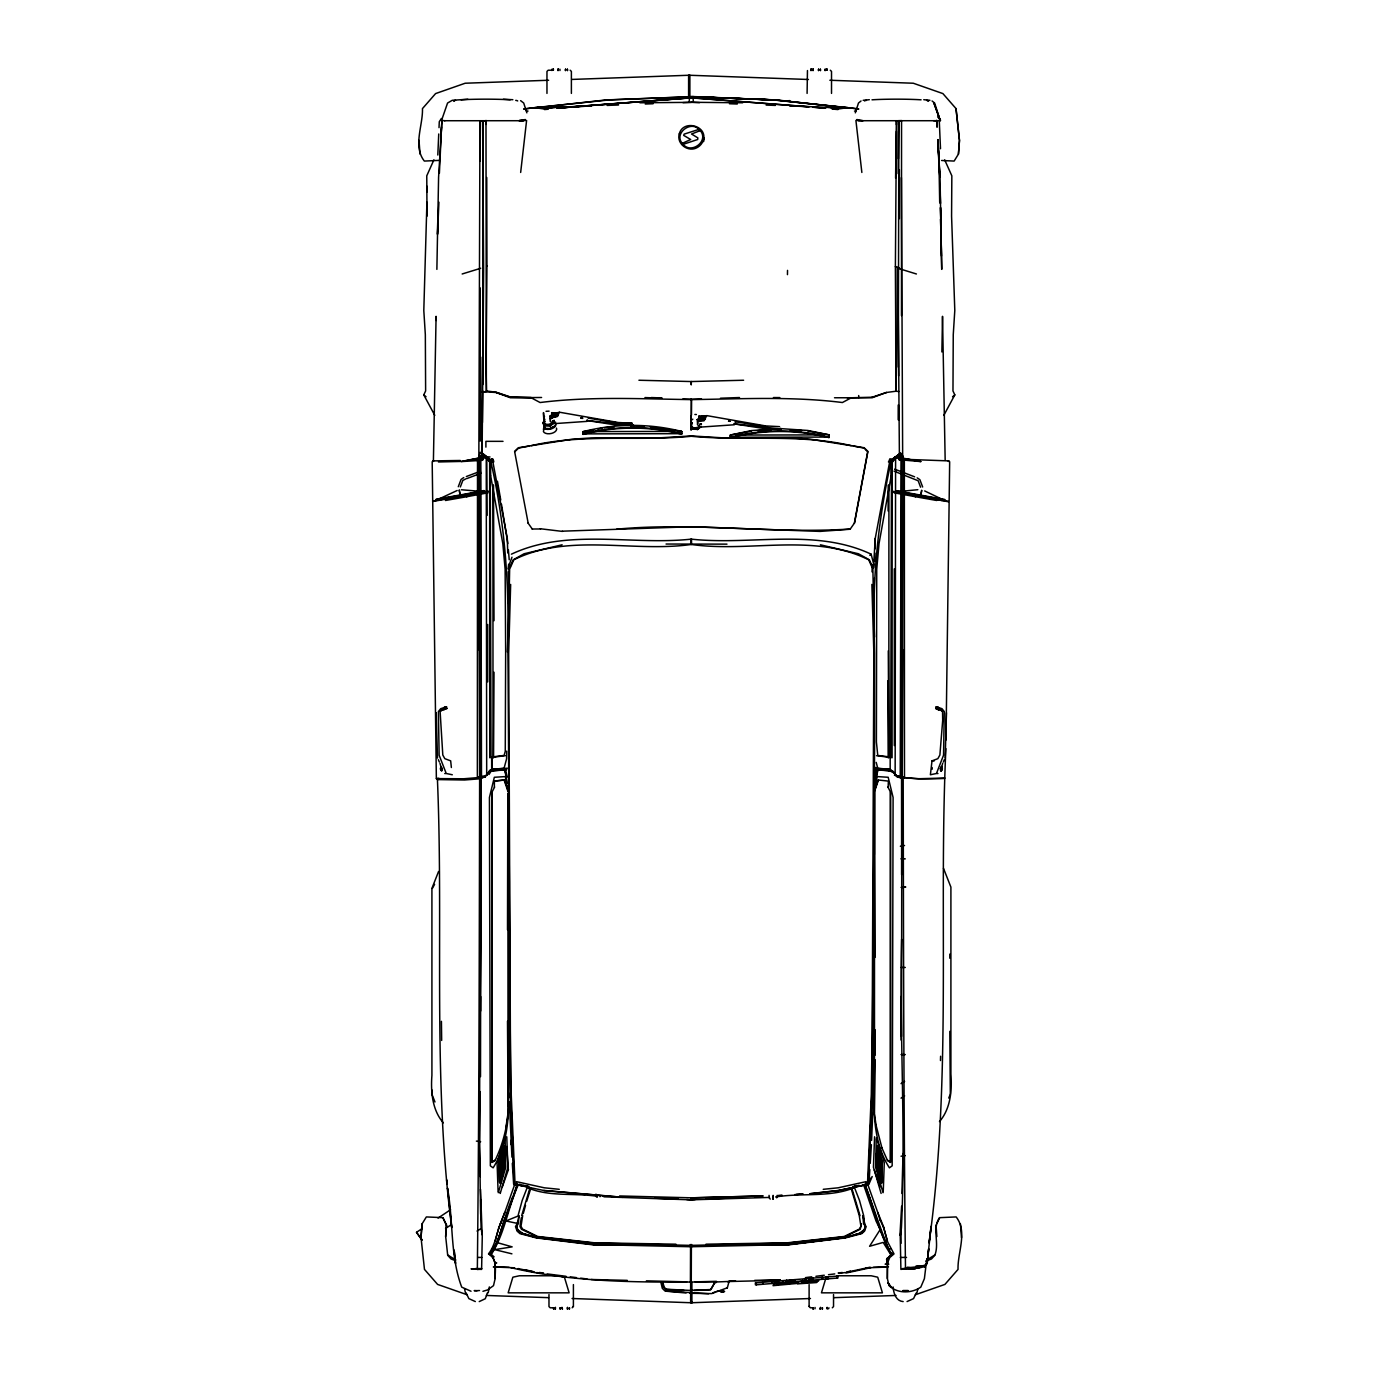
<?xml version="1.0" encoding="UTF-8"?>
<svg xmlns="http://www.w3.org/2000/svg" width="1378" height="1378" viewBox="0 0 1378 1378"><rect width="100%" height="100%" fill="white"/><g stroke="black" fill="none" stroke-linecap="round" stroke-linejoin="round"><path stroke-width="1.5" d="M487.261 775.159L477.356 777.554L477.511 459.27L478.683 458.908L480.233 452.242M480.974 777.881L480.509 1076.649M482.817 163.276L482.644 120.868L483.626 268.555L482.817 384.617M508.327 603.288L508.327 584.496M572.18 1307.791L573.403 1306.258M572.059 1298.507L691.894 1302.778L691.894 1301.831M813.054 1307.791L813.141 1309.1L813.054 1307.791L810.333 1307.791L809.11 1306.258M874.255 1059.785C874.927 1095.872 868.932 1135.885 889.396 1167.838L892.169 1165.84L893.099 797.431L888.173 777.278L877.2 776.589L876.287 780.861L874.668 790.421L874.341 854.567M894.15 773.54L890.171 769.458L890.188 757.022L877.769 755.42L876.408 742.036L876.735 569.2L879.026 543.673L891.204 475.72L891.29 460.476C878.458 518.507 872.016 577.571 874.548 637.015M899.955 457.858L899.955 453.414L893.943 458.133L896.286 458.082L900.816 453.414M900.816 454.895L900.816 457.858L895.407 458.082L892.6 461.785L892.462 459.529L889.947 458.753L888.948 461.027L892.6 461.785L888.414 461.888M901.384 177.607L902.659 456.118L901.16 457.651M480.354 457.927L478.855 456.411L479.957 120.868L485.814 121.023M495.15 1262.265L495.167 1278.491L493.513 1285.64L487.605 1289.911L482.937 1291.307M898.163 173.645L898.301 120.73M898.18 419.773L898.215 405.029M898.422 158.763L898.697 120.73L901.556 120.575L901.47 315.596M901.16 457.806L920.848 461.578L899.283 459.718L899.955 453.414L901.505 460.08L902.676 460.459L902.659 456.29L901.16 457.806L900.23 776.916L894.46 775.228M901.608 458.84L900.936 776.847C912.787 779.621 936.196 778.846 944.464 778.449M902.022 457.806L902.004 460.407L900.144 459.718M903.158 458.908L902.228 776.847L904.485 777.554L904.347 459.27L903.158 458.908L902.004 453.913M487.691 681.903L487.691 624.458M495.167 1278.491C495.098 1270.068 497.492 1258.837 488.518 1253.911C496.356 1243.834 496.407 1230.451 502.608 1219.599M874.083 787.992L873.135 1030.124L874.203 1032.329L868.381 1184.908L865.091 1185.459L866.125 1181.652L838.203 1187.802L823.234 1189.317M888.121 510.98L888.207 485.159M876.546 755.695L888.827 757.228L888.913 485.09M934.818 1254.979L926.653 1260.009L924.397 1278.663L920.797 1287.138C911.495 1293.563 897.405 1293.787 889.017 1285.64L887.363 1278.491L887.621 1257.683M891.497 460.252L890.705 757.28M901.625 939.262C899.386 1035.533 906.001 1131.769 901.401 1228.005L900.23 1235.928L900.902 1269.414L924.655 1265.383L927.256 1262.713L931.063 1226.386L929.065 1242.99C951.974 1079.319 938.47 913.252 945.876 748.633M901.539 1036.428L901.832 778.002L900.54 777.864M482.266 357.143L482.007 391.938L486.348 391.541L485.986 120.437L485.969 124.451M482.972 367.771L482.817 121.023M492.997 757.745L492.945 485.09M493.565 757.745L494.013 672.223M730.374 435.259L730.34 437.773C762.534 429.505 796.708 429.471 828.936 437.567L828.97 434.828L807.784 430.47L781.602 428.679M773.196 1197.844L773.11 1199.118L773.144 1195.363M828.988 435.035L828.936 437.567M894.322 568.925L894.322 745.55M480.233 287.95L480.233 441.098M479.492 460.459L479.527 456.29L480.75 456.342L480.681 460.08L478.631 460.459L482.903 459.718L482.214 453.414L488.243 458.133L485.9 458.082L481.353 453.414M482.128 456.221L482.076 460.424L482.8 367.65M482.438 422.529L482.748 390.939M486.089 368.787L486.951 265.971M898.869 120.575L898.318 367.151M941.002 768.786L941.656 766.547L942.363 768.941L941.019 771.112L940.33 768.7L941.656 766.547M941.674 768.872L941.019 771.112M887.363 1278.491L887.363 1258.39M506.691 751.096L506.587 758.847L504.09 768.201L491.67 769.458L491.653 757.022L504.09 755.42L505.261 751.337L505.657 651.277L505.123 569.2L502.832 543.673L490.637 475.72L490.551 460.476C505.175 523.382 509.774 587.648 507.38 652.07M895.597 178.107L896.372 120.73L896.389 124.726M896.389 131.306L895.39 266.557L899.369 267.832M945.997 740.055L949.666 461.768L948.253 461.251M507.793 794.107L507.81 810.023M941.88 351.941L942.518 316.32L945.17 460.338M433.415 460.338L436.085 316.32L436.137 320.523M437.825 217.931L437.498 234.329L438.91 202.187M787.458 274.635L787.527 270.381M773.092 1198.085L773.058 1199.118L772.989 1197.844M436.878 269.382L438.583 177.4L441.925 120.368M480.216 1091.634L479.217 1145.135L480.216 1176.605M543.897 1190.42L622.667 1197.31L544.603 1190.661L514.373 1184.27L510.532 1093.96L509.171 881.438M515.062 1184.512L511.221 1094.166L510.36 1031.312L508.671 653.224L510.652 584.427M895.838 391.249L895.562 266.264L896.01 391.266L898.938 391.49M681.679 431.435L681.645 434.173C649.417 426.078 615.225 426.095 583.049 434.38L583.083 431.641C615.277 423.373 649.451 423.339 681.679 431.435L650.416 426.904M600.016 1196.69L600.016 1195.88M730.34 437.773L730.374 435.035L751.441 430.591L777.571 428.679M777.933 429.092L777.898 430.918L780.913 431.176L780.964 428.816M436.24 712.719L437.498 758.072M874.203 592.85L874.341 578.209M874.72 561.466L874.909 553.095M874.996 548.909L875.237 538.436L889.843 460.82L900.85 453.207M553.439 413.366L552.027 413.968M551.441 416.397L556.695 416.018L557.539 412.935L553.25 412.952L556.161 413.09M701.902 416.19L699.318 417.362M699.921 421.461L698.973 416.07L704.83 416.328L704.985 418.326L703.142 419.997L697.285 419.722L697.905 423.322M876.236 1139.089L875.598 1167.304L883.04 1192.711M901.625 1206.181L899.955 1235.205M901.918 1193.503L903.038 1153.524M431.969 1089.964L431.865 1094.132L434.983 1101.969M872.98 1068.088L873.204 1059.751M872.033 571.87L872.171 567.615L868.691 559.778C813.864 532.563 749.632 552.802 690.998 544.431L690.998 539.108C750.545 545.636 815.156 527.808 871.137 554.18L873.773 564.446M875.943 1164.324L876.27 1154.144M888.173 787.183L888.362 781.102L878.148 779.982L874.272 791.454L875.047 957.417M877.131 1167.218L877.39 1145.376M877.286 1168.441L877.924 1147.306M877.545 1167.459L878.148 1148.029M877.993 1168.716L878.596 1149.528M879.836 1164.1L879.974 1160.173M880.938 1178.896L881.541 1159.294M876.184 1165.237L876.563 1153.059M877.045 1165.909L877.648 1146.41M878.079 1176.037L878.957 1150.699L878.234 1171.8L877.097 1171.317L877.545 1164.186M878.458 1163.084L878.716 1155.143M877.889 1174.245L879.216 1175.124L879.887 1153.817L878.527 1154.506M879.681 1177.105L880.387 1155.453L879.956 1175.985L879.681 1177.105L877.975 1176.192M880.904 1157.124L880.645 1180.24L879.147 1179.086M881.162 1181.652L881.868 1160.328L881.403 1180.791L879.732 1181.118M940.468 1060.526L940.606 1056.254M690.275 1244.472L690.964 1246.745M877.097 1171.317L877.373 1163.204M874.479 1113.045L874.513 791.592L878.389 780.086M883.246 1191.608L884.28 1162.722L876.391 1137.866M875.65 772.989L875.857 767.391M871.585 1140.433L873.583 1093.357M437.808 155.042L438.738 133.976M439.014 127.654L439.289 121.712L441.408 118.474M439.393 173.232L441.546 126.914M442.286 770.354L441.029 766.547L440.323 768.941L441.666 771.112L441.236 768.063M426.922 202.187L423.804 310.481L425.337 334.716L425.63 390.956L423.769 394.9L434.793 415.364M587.011 420.497L632.209 425.457L617.275 425.199L587.062 420.531M734.302 423.89L779.517 428.851L764.583 428.592L734.371 423.924M433.915 159.848L426.767 175.816L427.025 216.157M691.48 415.123L691.429 399.258L691.084 430.16L691.825 422.805M447.488 1188.094C453.5 1220.615 449.951 1255.944 461.716 1287.138L471.035 1291.238M455.584 1263.66L454.137 1250.018L455.515 1262.971M556.471 428.11A6.804 3.841 -9.9 0 1 551.596 433.398A6.804 3.841 -9.9 0 1 543.414 431.538L544.465 426.663M440.839 139.988L441.925 120.558M689.224 101.696L689.448 97.735L808.679 106.709M551.889 70.536L551.941 69.193M828.953 1307.791L828.557 1308.807M872.171 567.615L873.445 567.977L875.237 538.436M899.438 460.149L897.888 268.262L916.422 273.981M868.915 1184.115L869.828 1169.595M870.224 1163.376L871.396 1144.705M927.256 1262.713L926.912 1258.665M445.645 1236.566L446.489 1225.008L442.993 1217.67L426.353 1216.929L422.064 1223.905L421.013 1237.651M941.587 160.485L954.144 161.071L958.433 154.095L959.484 140.349L956.022 108.604L942.896 93.583L913.304 83.231L829.849 80.251M446.489 1225.008L445.645 1236.238L447.695 1255.289L451.037 1258.975L454.792 1260.388M507.862 793.539L508.051 1113.045L505.795 1128.358M507.793 797.345L507.5 929.805M873.445 567.977L873.859 564.377L872.274 564.911M520.66 172.457L526.603 120.454L519.472 120.73M441.563 770.354L441.029 768.321M487.278 1293.029L485.314 1298.713L479.234 1301.59M927.239 1262.386L928.686 1248.744L927.291 1261.697M548.633 80.251L465.178 83.231L435.586 93.583L422.46 108.604C423.08 125.364 412.659 146.223 424.338 161.071L438.927 160.399M915.319 1294.769L944.912 1284.417L958.037 1269.396C957.417 1252.636 967.856 1231.777 956.16 1216.929L939.52 1217.67C931.786 1228.814 939.744 1242.99 934.818 1255.289L931.476 1258.975L925.844 1261.111M940.847 767.133L941.019 769.337M941.829 770.526L941.656 768.321M508.293 1112.494C506.622 1129.168 502.35 1145.686 494.926 1160.724L491.929 1162.481L491.929 792.247L494.616 787.062M886.726 1260.56L887.019 1258.39M932.01 760.863L930.391 774.763L936.454 773.489L943.551 755.196L944.274 711.53L941.984 708.688L936.196 706.793L935.783 708.516L940.519 709.549L942.552 711.806L942.69 720.418L939.882 755.023L937.85 758.675L932.01 760.863L934.077 761.018M941.346 768.821L941.966 767.804L942.363 768.941M945.187 758.072L946.445 712.719M543.776 421.926L542.949 422.478L544.379 425.888L550.235 426.147L550.39 425.061M691.446 428.455L697.544 429.54L697.699 428.455M691.515 544.431C632.898 552.802 568.666 532.563 513.839 559.778L510.36 567.615L509.102 567.977L508.671 564.377L508.069 568.907L509.447 568.184M544.138 425.302L543.466 429.523A6.804 3.841 -9.9 0 1 545.24 427.593M921.555 490.379L920.797 496.476L892.927 491.326M481.043 460.407L481.025 457.806L461.337 461.578L481.043 460.407L482.214 453.414L482.231 457.858M553.491 414.037L551.665 414.899L554.593 415.019M554.989 413.865L557.849 413.624M700.782 417.431L698.973 418.292M702.298 417.276L705.226 417.396L700.834 416.966M521.297 1217.756L519.954 1226.454L521.487 1229.279L536.765 1236.755L593.625 1243.077L690.843 1245.385L788.061 1243.077L844.903 1236.755L860.199 1229.279L861.474 1223.836M522.693 1215.568L521.005 1226.231L522.52 1229.055L537.73 1236.479L594.262 1242.784L675.926 1244.196M703.607 141.589L704.244 138.11M854.36 523.158L867.692 451.708L865.16 449.28M488.208 1292.805L489.328 1286.931M874.479 781.205L876.994 769.94L891.325 770.888M875.168 781.171L877.683 769.906M874.393 786.442L877.924 769.992L876.666 769.647M776.727 1197.844L777.14 1195.363M880.215 1178.311L880.49 1176.864M920.452 496.407L921.83 490.43M879.216 1175.124L879.474 1173.798M439.048 499.921L439.341 498.647M439.048 500.352L439.341 499.077M445.749 499.198L445.456 500.49L466.953 496.683L466.47 495.546L432.623 501.471M480.595 456.738L479.82 460.08L482.042 459.718L480.181 460.407L480.164 457.806M482.214 453.414L480.681 460.08L482.903 459.718M916.973 1292.667L917.886 1288.792M942.896 710.807L938.435 709.825L938.814 708.154M497.544 1242.715C502.281 1222.786 511.565 1204.303 517.353 1184.512M727.274 1287.999L729.083 1281.454L715.096 1282.022L710.48 1289.774L693.995 1290.497M916.284 1292.909L913.545 1298.61L907.068 1301.555M492.842 770.336L494.237 769.458L491.67 769.458L507.362 768.201M715.096 1282.022L710.979 1289.55L689.758 1290.411L665.367 1289.171L663.266 1286.828L662.577 1281.747L660.82 1282.04L662.301 1288.309L664.954 1290.979L708.602 1293.787M495.133 1241.234L499.077 1226.523M941.639 767.133L942.707 763.257M521.642 1215.723L529.669 1188.801M523.261 1213.536L525.535 1205.405M441.511 768.269L440.667 768.907M826.145 1277.199L821.46 1292.84L882.42 1292.84L877.717 1277.199L871.189 1275.77L837.342 1275.77M681.921 144.466L682.248 143.381C673.497 133.27 691.411 119.817 699.335 129.894M500.955 1155.453L501.661 1177.105L500.955 1155.453L502.712 1156.159M502.229 1151.267L503.556 1151.043L502.229 1151.267L503.125 1171.8M769.045 1195.363L769.458 1197.844M595.968 1194.123L596.381 1196.311L597.673 1195.897M878.94 1172.712L879.612 1152.904M526.672 1201.34L530.582 1189.042M855.325 112.858L858.477 103.04L861.026 100.99M512.392 1197.585C504.503 1216.016 501.42 1236.428 490.585 1253.257M504.537 1213.14L514.597 1184.787M502.333 1186.854L508.482 1169.44M507.552 1213.002C500.231 1226.162 500.248 1242.112 490.585 1254.049L488.69 1253.618L492.911 1257.236L495.322 1263.729M512.375 1198.36L517.112 1184.374M518.162 1185.166C508 1207.576 504.848 1232.931 491.791 1253.67L489.913 1253.257L494.116 1256.857M782.187 1282.505L777.743 1282.746M511.996 557.212L509.205 564.722L508.689 584.117L508.31 571.663M887.311 1263.316L889.775 1257.511L894.012 1253.911L887.656 1241.957L883.453 1226.988M458.288 486.727L461.062 479.441L463.766 477.563M460.338 486.968L462.801 480.491L465.73 478.889M729.083 1281.454L728.015 1282.091M941.553 767.305L941.019 767.701M941.501 769.389L940.399 770.354M948.753 1098.059L950.32 1094.132L949.804 1031.347M438.566 871.482L431.917 888.397L431.917 1075.357C430.659 1091.548 432.244 1110.203 443.354 1122.863M807.456 70.554L807.095 93.411M943.379 761.965L944.326 759.674M869.191 1183.513L872.222 1176.554L868.657 1180.998M550.235 426.147L554.369 422.374M697.544 429.54L701.368 426.388M704.95 418.378L705.398 419.05M886.364 1263.729L888.758 1257.236L892.978 1253.618L891.101 1254.049C878.785 1232.862 874.134 1207.955 864.574 1185.166M936.902 1223.561L939.52 1217.963M498.819 1227.695L504.796 1212.451L499.938 1224.835M588.148 418.102L620.1 423.27L632.261 423.253L618.291 422.529L559.451 412.211L557.298 416.552L550.166 418.102L550.184 421.341L553.577 423.683L587.011 421.375L587.062 419.997M581.878 417.792L582.498 418.447L581.034 418.223L582.119 417.31M729.169 421.186L729.41 420.703M886.485 1259.595L892.014 1253.257L890.136 1253.67L883.212 1242.422L869.587 1246.28L880.18 1229.572L876.012 1220.977L863.748 1185.166M943.809 415.364L954.816 394.9L952.973 390.956L953.249 334.716L954.799 310.481L951.578 216.157L951.836 175.816L944.688 159.848M432.365 888.397L434.587 884.383M488.26 773.54L490.999 769.699M488.983 774.505L491.033 771.336M894.856 491.705L894.133 492.79L915.595 496.752L915.56 495.529M899.334 492.497L900.058 491.412M899.334 492.928L900.058 491.825M817.257 1280.765L816.362 1281.264M485.09 776.968L488.914 771.904M556.23 414.864L556.97 415.829L554.111 416.518M700.265 418.585L702.814 419.153L701.058 419.291M703.521 418.257L704.055 419.377L700.213 419.859M492.084 461.527L492.687 460.82L507.311 538.436L507.741 552.974M554.042 415.691L551.493 415.123M552.578 422.529L551.234 423.528L555.145 422.46M798.224 1282.625L797.604 1283.848L816.482 1282.573L817.275 1281.936L811.918 1281.402L818.79 1280.679L801.944 1282.746L802.582 1280.283M801.944 1282.746C806.009 1279.783 792.867 1282.711 798.379 1283.021C794.296 1283.883 791.661 1280.11 785.632 1283.831L777.399 1284.089L782.756 1283.245L782.859 1281.695M932.079 100.99L934.629 103.04L940.278 120.713L934.043 103.402L940.278 120.713L858.511 120.713M926.963 1263.988L924.362 1266.658L918.248 1268.191L902.125 1269.19L905.484 1268.26C903.641 1104.743 903.537 941.157 903.193 777.554L904.485 777.554M466.315 476.547L480.509 471.19M514.838 451.708L518.628 448.074L529.186 446.041M788.664 1282.263L788.302 1284.227L791.11 1282.918L788.199 1282.918M788.302 1284.227L790.524 1282.229M498.302 1192.711L505.743 1167.304L505.106 1139.089M892.634 459.184L894.908 457.031L897.733 456.91M892.496 460.321L894.804 458.133M939.469 1121.589C950.579 1108.928 952.164 1090.274 950.906 1074.099L950.906 887.122L943.499 868.364M896.286 458.082L891.342 461.423M553.56 1307.791L553.629 1309.1L553.56 1307.791L550.201 1307.791L548.978 1306.568L548.978 1294.579M488.828 771.956L491.774 770.715M864.506 1230.399L861.784 1232.828L855.635 1234.447M869.828 555.334L871.137 554.18M544.379 425.888L545.257 425.113M691.687 429.281L692.566 428.506M441.012 769.957L440.719 767.804M489.724 476.495L490.637 475.72M633.415 424.855L632.399 425.699L644.387 426.508M779.69 429.092L780.723 428.248M952.56 396.743L954.816 394.9M604.322 1195.587L603.064 1196.311M877.665 1149.614L878.441 1149.028L877.803 1169.853L877.063 1169.164M491.016 757.211L490.241 464.265M914.63 476.822L894.666 469.157M807.939 1281.385L806.647 1281.936L807.542 1281.971M550.614 419.928L549.977 416.328L551.837 414.675L551.682 412.677L557.556 412.987M553.198 416.277L549.977 416.328L552.337 418.068M555.041 425.699L550.666 428.644L544.827 428.386L542.949 422.478M699.628 421.461L697.285 419.722L699.146 418.068L698.973 416.07M700.489 419.67L697.285 419.722M420.29 1237.668L416.5 1232.311L421.892 1228.763M438.032 1218.066L450.589 1209.746M445.525 1228.504L450.899 1224.939M849.554 108.121L776.589 99.939L689.155 96.649L775.814 100.008L691.498 96.494M477.046 1231.054L480.646 1228.814M901.04 1083.625L904.623 1081.385M901.04 1098.145L904.623 1095.906M559.916 69.193L559.968 70.536M495.184 1160.104L492.204 1161.861L492.204 792.126M727.36 1287.775L711.771 1293.58L689.913 1293.287M490.792 461.406L493.668 461.062L492.669 458.788L489.724 459.529L489.586 461.785L493.048 461.751M447.54 1188.112L451.743 1227.643C432.365 1079.181 443.664 928.806 437.429 779.586L439.306 779.052M511.393 554.18C567.391 527.808 631.985 545.636 691.532 539.108L691.532 543.001M941.243 769.579L940.33 768.7M435.62 500.524L457.186 490.499M720.677 1291.479L724.621 1291.496L720.78 1291.754M721.555 1291.703L723.932 1291.272M874.582 1136.781L873.445 1167.252L881.11 1193.434M864.109 1184.598L860.268 1186.217L854.377 1186.062M631.279 425.423L631.227 427.783L634.259 427.507L633.673 425.423M832.312 1307.791L833.535 1306.568L833.535 1294.579M855.531 1186.699L858.683 1185.459M859.476 1185.459L852.844 1186.785M466.729 478.614L481.111 473.188M500.18 1181.652L499.473 1160.328L499.938 1180.791L501.609 1181.118M433.605 461.251L432.192 461.768L436.361 778.587L463.645 778.777L478.666 777.554M552.234 413.831L559.347 412.298M699.524 417.224L706.656 415.691L704.606 419.945L697.475 421.496L697.475 424.734L700.868 427.077L734.319 424.768L734.353 423.39M712.908 1292.788L715.251 1291.961M554.128 421.013L552.578 420.979L554.025 420.497M701.436 424.407L699.972 424.183M889.568 461.733L891.359 461.217L889.843 460.82L890.464 461.527M871.929 397.26L886.433 392.472L872.102 397.777L834.5 397.76M493.014 757.228L505.313 755.695M493.582 757.228L491.653 757.022L494.926 757.022M682.248 143.381L690.688 139.505L683.712 135.406L684.125 134.131L699.059 129.325M477.356 777.554L480.922 776.847L480.25 458.84M691.894 428.196L696.768 428.696M544.603 424.803L549.477 425.302M499.714 1183.116L498.991 1161.93L499.473 1182.255L501.041 1182.703M462.164 273.981L480.698 268.279M481.714 777.967L485.366 776.865M617.275 424.665L620.066 423.856L617.792 423.597M764.566 428.058L767.374 427.249L765.083 426.991M872.619 584.944L874.203 584.496M700.282 130.6L691.532 134.01L697.854 137.886L697.664 139.505L683.092 144.363C691.429 154.491 709.239 140.969 700.282 130.6L700.592 131.22M552.905 422.96L555.678 422.202M721.228 1291.53L722.296 1291.272M444.25 709.825L439.789 710.807M505.864 769.647L504.675 769.94L507.517 783.341M444.422 707.138L446.489 706.793L446.903 708.516L442.166 709.549L440.133 711.806L442.803 755.023L444.836 758.675L450.675 760.863L451.364 767.512M890.929 1248.709L888.741 1249.243C880.18 1228.16 873.049 1206.267 865.195 1184.512M562.121 544.792L524.088 553.767L513.15 559.847L509.671 567.684L507.982 653.241L509.36 881.92L509.378 1030.124L508.31 1032.329L514.132 1184.908L517.422 1185.459L516.405 1181.652L544.31 1187.802L559.279 1189.317M446.489 706.793L440.702 708.688L438.411 711.53L439.134 755.196L446.231 773.489L452.294 774.763M721.779 1291.772L723.846 1291.548M778.036 1195.656L782.291 1195.415M846.454 1272.015L850.519 1271.119M488.036 491.464L459.132 496.838L460.218 494.96L484.091 490.551M847.315 1272.118L870.069 1267.209M845.971 1273.048L870.93 1267.639M459.408 496.786L460.063 495.408L436.154 499.628M593.625 429.936L583.083 431.641M597.828 429.058L602.048 428.162M751.458 431.107L730.374 435.035M459.287 496.821L460.493 496.562M820.41 544.792L858.442 553.767L869.38 559.847L872.86 567.684L874.548 653.241L874.565 748.564L871.998 1093.96L868.157 1184.27L838.651 1190.42L810.385 1193.606M854.498 111.101L856.358 110.722M489.672 771.198L492.153 770.836M716.594 1291.375L720.556 1290.566M480.526 457.651L461.699 461.423L438.445 461.957M491.291 770.836L506.725 769.647M519.144 120.73L525.328 119.524M786.476 1281.54L794.641 1281.023M492.635 770.715L493.892 770.474M480.371 491.24L482.438 490.861M482.851 491.205L484.091 490.981M484.591 491.688L461.337 489.758M488.036 491.05L460.166 496.201L459.408 490.12M481.06 492.756L483.265 492.359M459.132 490.172L460.493 496.149L432.623 501.058M460.149 495.391L483.678 491.05M900.351 846.247L904.536 845.489M532.976 108.121L605.924 99.939L693.375 96.649M436.154 499.215L460.131 494.978L460.545 496.132M864.867 1184.804L868.157 1184.27M444.836 708.86L446.903 708.516M546.033 411.316L549.099 411.144M581.275 417.723L582.722 417.947M582.481 418.154L581.034 417.93M836.825 109.206L847.746 107.639L774.281 99.939L691.256 96.684M523.898 109.172L532.39 107.897M531.288 445.645C583.945 433.433 637.98 441.46 691.274 436.275C744.551 441.304 798.585 433.502 851.242 445.645M436.361 778.587L438.876 778.329M901.04 1156.228L905.277 1155.642M886.226 392.506L896.045 391.214M805.424 1277.63L811.711 1276.82M815.897 1276.304L824.285 1275.236M828.488 1274.702L834.775 1273.909M838.961 1273.375L845.248 1272.566M597.174 1197.293L596.261 1196.672M540.279 107.897L590.817 106.037M838.168 1272.979L842.303 1272.497M441.339 768.821L441.976 769.837M721.245 1291.892L723.398 1291.393M523.898 108.862L540.676 106.967M809.678 1193.848L837.945 1190.661L867.468 1184.512L871.309 1094.166L872.188 1031.312L873.859 653.224L871.878 584.427M556.367 414.399L557.883 414.244M703.676 417.792L705.174 417.637M609.007 99.939L534.767 107.639L545.705 109.206M553.336 413.159L554.697 413.021M557.728 413.366L554.989 413.641M703.469 416.483L700.644 416.552L702.108 416.621M703.572 416.69L702.298 417.034M703.658 416.897L705.036 416.759M778.105 1283.693L776.624 1283.831M554.869 414.571L553.301 414.726L556.333 414.64M702.177 417.965L700.61 418.12L703.641 418.034M494.151 781.102L504.124 780.086L508.017 791.592M863.162 100.301L869.329 99.698M895.924 491.877L917.851 489.69M782.032 1282.849L785.529 1282.505L785.632 1283.831M558.676 108.259L569.269 107.26M573.506 106.864L691.256 97.735L809.007 106.864M785.615 100.99L789.801 100.611M544.482 109.568L548.306 109.224M908.102 1290.514L903.003 1290.531M908.068 1290.79L902.969 1290.824M556.764 108.242L567.426 107.295M573.834 106.709L691.256 97.735M557.539 108.242L568.218 107.295M574.609 106.709L693.082 97.735L693.306 101.696M835.24 107.897L838.289 107.725M549.426 107.811L555.472 107.295M544.913 109.206L546.635 109.051M479.51 1290.531L474.325 1290.79M793.676 1282.091L796.742 1281.833M778.226 1282.04L775.004 1282.367L773.609 1284.434M801.824 1281.437L809.127 1281.075M822.494 1277.32L822.649 1279.284M812.142 1279.697L808.404 1280.593M550.27 416.139L555.506 415.76L553.767 415.898M697.561 419.532L702.522 419.36M604.15 427.714L614.209 426.991M757.487 430.677L771.559 429.66M769.234 1197.43L690.257 1199.859L695.218 1199.549M775.642 1196.965C801.204 1192.728 829.039 1197.637 853.413 1188.043L854.239 1186.94L859.51 1200.479L863.713 1215.809L864.351 1223.819L866.194 1226.627L864.506 1231.174L861.767 1233.62L845.386 1237.926L788.216 1244.902L758.589 1245.006M491.188 770.888L505.554 769.94L507.276 777.071M901.333 887.174L905.622 886.898M901.315 887.484L905.535 887.208M468.623 459.925L479.044 459.253L477.511 459.27M777.795 1195.639L781.929 1195.363M796.398 1194.416L802.616 1194.003M794.779 1194.588L803.098 1194.054M714.476 1282.642L716.181 1282.539M722.313 1291.651L723.398 1291.754M782.98 1283.004L775.125 1283.693L773.041 1285.674L798.103 1283.349M897.026 456.979L900.919 456.755M444.732 773.558L445.8 773.506M902.659 456.29L901.436 456.342L901.505 460.08M949.132 460.907L902.797 459.253L901.608 456.686M539.022 107.949L591.041 106.054M543.276 107.76L544.637 107.708M467.865 99.25L452.26 100.301L447.557 103.04L441.563 120.368L444.905 120.73M544.224 107.725L547.29 107.897M460.269 460.476L432.726 460.907M705.863 1199.101L727.171 1198.171M754.851 1196.982L759.106 1196.81M606.699 100.008L694.081 96.684M607.078 105.417L618.533 105.004M645.249 104.022L653.103 103.746M682.988 102.661L691.377 102.351L639.874 102.782M690.929 399.276L701.488 398.897M720.487 398.225L739.504 397.536M562.293 531.185L691.274 526.74L820.065 531.408L850.123 529.238L854.567 522.917L867.916 451.381L864.127 447.729L810.626 439.22L791.609 437.963L725.259 437.997L691.256 435.93L657.254 437.997L590.921 437.963L571.887 439.22L518.386 447.729L514.597 451.381L528.17 523.158M865.729 1267.863L887.087 1267.071M572.18 79.424L689.878 75.222L689.878 97.545M616.655 529.186C694.512 521.831 772.662 534.078 850.312 529.014M810.471 1298.507L690.636 1302.778L690.636 1282.453M834 1297.663L896.062 1295.458M873.411 1267.295L888.465 1266.778M532.201 529.014L540.555 528.98M482.007 777.864L480.681 778.002C483.127 928.014 476.977 1078.044 481.111 1228.005L482.283 1235.928L481.611 1269.414L471.035 1268.862L480.405 1269.19L477.339 1269.517C479.165 1106.017 479.268 942.431 479.63 778.811L464.593 780L437.429 779.586M705.829 1198.429L714.39 1198.171M755.075 1196.965L761.5 1196.759M589.25 431.693L583.083 431.865L583.049 434.38M593.35 431.572L671.413 431.417M738.591 435.035L822.821 434.897M528.136 1186.062L522.245 1186.217L518.404 1184.598M743.603 380.242L691.153 381.551L691.256 384.893L691.36 381.551L638.927 380.242M690.722 1197.826L691.274 1199.428L692.342 1197.844L619.635 1195.949M695.201 1281.85L716.439 1281.316M729.169 1281.006L735.542 1280.851M754.644 1280.369L780.12 1279.749M716.457 1281.833C647.763 1282.35 578.019 1283.573 510.756 1267.639M729.255 1281.523L780.482 1280.248M851.173 397.777L872.136 397.226M899.662 456.187L902.659 456.118M706.001 1244.196L787.648 1242.784L844.197 1236.479L859.407 1229.055L860.923 1226.231L859.235 1215.568L851.328 1189.042M691.222 1199.842L686.709 1199.549M666.056 544.034L726.981 544.138M907.292 1267.209L918.833 1268.036M902.452 1268.57L908.619 1268.535M489.655 460.183L489.758 757.728L492.222 757.022L492.239 769.458L489.69 770.319L486.692 775.159L486.245 456.962L489.982 456.945M479.199 649.727L480.646 649.71L479.096 649.744L478.683 458.908L479.613 776.847M759.829 1244.678L787.82 1244.592L844.662 1237.651L860.957 1233.362L863.679 1230.933L865.367 1226.403L863.541 1223.612L862.904 1215.654L865.298 1226.144L864.729 1229.314L859.217 1233.396L844.662 1237.72L787.82 1244.61L691.274 1246.745L691.653 1244.472M705.657 1245.195L754.352 1245.023M933.698 120.73L936.334 120.713M900.368 1257.442L906.535 1257.425M551.544 70.209L548.186 70.209L546.963 71.432L546.963 93.411M519.472 120.42L523.847 120.42M444.526 120.73L523.519 120.713M896.372 121.023L899.369 121.023M541.588 397.484L510.428 397.777L496.132 392.506L482.145 391.628L481.68 453.207L487.709 457.944M847.212 397.742L851.38 397.742L842.406 402.531C792.436 396.244 741.536 398.948 691.256 399.603C640.977 398.948 590.077 396.244 540.107 402.531L531.167 397.777L510.394 397.226L496.097 392.472M503.022 441.339L485.9 441.339L485.9 447.127M876.201 762.379L877.752 768.201L890.171 769.458L887.484 769.527L888.31 770.423M901.04 967.459L905.277 967.459M901.04 1054.583L905.277 1054.583M557.367 1275.77L519.385 1275.77L512.857 1277.199L508.155 1292.84L569.131 1292.84L564.429 1277.199L561.156 1276.476M886.915 757.022L890.188 757.022L888.138 757.297M890.171 769.458L876.529 768.407M624.234 1244.696L594.107 1244.592L537.248 1237.72L520.953 1233.362L518.249 1230.933L516.561 1226.403L518.386 1223.612L519.024 1215.637L516.629 1226.144L517.181 1229.314L522.71 1233.396L537.248 1237.72M623.097 1245.006L593.453 1244.902L536.3 1237.926L519.919 1233.62L517.181 1231.174L515.475 1226.627L517.37 1223.388L505.915 1220.977L517.939 1216.085L522.176 1200.479L527.447 1186.94L528.274 1188.043C549.874 1197.017 574.678 1192.762 597.501 1196.345M627.334 1245.023L676.012 1245.195M477.701 1257.425L481.8 1257.442M475.617 1268.552L481.783 1268.587M773.437 397.553L779.81 397.587M885.124 1264.16L888.793 1264.194M900.971 858.821L905.26 858.856M742.656 102.782L691.256 102.282L699.524 102.661M701.419 419.911L703.865 421.013M902.797 459.253L904.347 459.27M902.745 649.744L901.195 649.71L902.642 649.727L902.228 776.847L900.936 776.847L895.149 775.159L895.597 456.962L892.186 460.183L892.083 757.728L889.499 757.09M528.842 1186.785L519.024 1184.219M478.855 456.411L481.852 456.462M756.488 1197.189L760.708 1197.275M594.107 1244.61L691.722 1246.763M684.16 1290.497L666.297 1289.481L664.265 1287.276L662.577 1281.747M677.563 431.555L681.679 431.641L681.645 434.173M484.126 456.91L486.813 456.962L490.224 460.183M531.167 397.484L510.428 396.985L496.114 392.213L486.503 390.973M901.505 455.171L903.555 460.459L901.143 460.407L899.955 453.414L902.676 460.459M591.179 1279.49L627.266 1280.369M646.385 1280.851L686.709 1281.85M691.67 1199.859L603.909 1196.81M490.844 461.423L485.9 458.082M620.186 1196.759L626.611 1196.965M667.279 1198.171L677.993 1198.498M494.065 1266.778L509.119 1267.295M808.455 79.493L688.604 75.222L688.604 97.545M729.427 103.746L737.282 104.022M766.134 105.072L775.435 105.417M789.594 105.934L843.491 107.949M651.294 397.553L661.853 397.932M644.938 397.57L661.784 398.19M682.851 398.948L691.274 399.241M486.451 1295.458L548.513 1297.663M688.449 96.684L773.506 99.939L839.013 106.829M493.307 1266.985L514.649 1267.794M920.762 461.561L898.077 457.651M837.893 107.708L839.202 107.76M622.822 1196.81L627.076 1196.982M654.757 1198.171L678.183 1199.187M694.891 414.468L696.39 414.537M698.801 418.516L701.884 418.412M553.543 413.572L556.454 413.71M556.454 413.934L557.918 414.003M549.977 416.328L555.834 416.604M503.401 99.25L512.84 99.698M481.37 457.858L487.209 458.116M936.885 773.506L937.97 773.558M480.801 456.686L484.694 456.91M875.805 769.647L891.256 770.836M579.311 1194.003L585.512 1194.416M578.588 1194.054L584.823 1194.45M832.157 108.81L837.6 109.206M789.663 429.764L801.755 430.573M703.107 416.259L704.864 416.38M686.106 1292.995L665.884 1291.186M903.193 777.554L918.23 778.742L944.86 778.036M827.058 107.295L833.104 107.811M812.951 107.105L825.749 108.242M832.312 109.051L838.031 109.568M474.411 1290.514L477.046 1290.755M813.244 107.26L823.837 108.259M923.76 99.698L929.926 100.301M830.434 107.484L836.773 108.104M721.779 1291.599L722.313 1291.513M540.348 528.756L562.465 531.408M841.837 106.967L858.615 108.862M539.366 1272.497L543.518 1272.979M536.662 1272.566L542.949 1273.375M547.152 1273.909L566.031 1276.304M570.216 1276.82L576.504 1277.63M580.706 1278.164L586.994 1278.956M476.392 1141.122L480.646 1141.707M493.772 461.888L491.171 461.217M850.123 107.897L858.615 109.172M735.387 421.789L765.6 426.457M899.283 459.718L903.555 460.459M935.783 708.516L938.435 709.825M936.196 706.793L938.263 707.138M514.373 1184.27L517.663 1184.804M924.655 490.93L945.325 500.8M944.808 499.491L896.871 490.826M944.808 499.904L898.525 491.55M948.322 501.334L915.698 495.546L915.233 496.683L936.73 500.49L936.437 499.198M948.322 501.747L892.927 491.739M896.871 491.24L898.111 491.481M888.655 770.474L889.895 770.715M853.361 446.041L863.903 448.074M856.858 119.524L863.041 120.73L855.91 120.454L861.853 172.457M889.482 769.527L891.463 770.388M706.742 415.605L765.6 425.923L779.569 426.646M526.155 110.722L528.015 111.101M807.801 430.987L828.97 434.828M891.066 770.784L892.841 771.198M890.395 770.836L892.755 771.904L890.636 771.336M920.711 496.872L921.83 497.113M920.504 496.838L921.555 497.062M518.059 1268.552L534.595 1272.118M525.07 1269.793L533.2 1271.567M491.601 1248.709L493.789 1249.243M511.91 1253.825L494.702 1249.639L512.168 1246.866L498.405 1242.956M526.069 1234.447L519.919 1232.828L517.198 1230.399M532.201 1236.066L536.3 1237.151M903.158 1301.59C895.803 1300.987 893.616 1293.081 893.082 1286.931M475.324 1301.555L468.847 1298.61L466.126 1292.909M900.799 777.967L897.164 776.865L893.444 771.869M467.194 1294.769L437.601 1284.417L424.476 1269.396L421.013 1237.41L422.064 1223.905M455.86 1260.009L447.695 1254.979M888.173 769.458L888.999 770.336M661.905 1282.746L660.82 1282.04M877.338 1170.473L878.475 1170.921M553.543 422.943L552.716 422.615A4.255 2.411 -9.9 0 1 548.237 424.889M523.227 1185.459L526.379 1186.699M894.064 471.155L918.161 480.75L920.607 487.226M830.297 70.209L831.52 71.432L831.52 93.411M570.165 70.209L571.388 71.432L571.388 93.411M525.38 1185.924L530.685 1188.198M506.759 1136.781L507.896 1167.252L500.231 1193.434L500.025 1192.297M504.951 1137.866L497.079 1162.722L498.095 1191.608M770.25 1199.101L769.337 1198.085M887.346 1160.104L890.343 1161.861L890.343 792.126M701.333 423.89L699.886 424.372L701.419 423.701M917.18 477.839L919.901 479.716L922.657 487.002M520.608 100.646L523.709 103.04L526.861 112.858M482.679 453.448L488.69 458.168M423.769 394.9L426.043 396.743M891.204 475.72L892.134 476.495M892.582 771.112L897.44 776.968M486.761 458.082L489.586 461.785L493.221 461.027L492.222 458.753M486.348 458.116L489.931 461.406M486.245 456.962L490.017 460.131M479.527 456.29L481.025 457.806M482.145 1234.705L480.509 1189.283M937.643 116.837L940.623 120.368M416.5 1232.311L422.064 1240.097M891.101 1253.257C878.785 1232.087 874.152 1207.162 864.574 1184.374M420.273 1237.358L422.064 1239.838M527.946 522.917L532.425 529.238M441.666 767.701L442.355 768.7M887.914 787.062L890.601 792.247L890.601 1162.481L887.604 1160.724L881.817 1147.771M879.939 1219.599L883.711 1227.695M442.993 1217.963L446.489 1225.421M496.493 1263.316L496.58 1262.627M438.359 759.674L439.306 761.965M867.244 1182.927L877.993 1213.14M874.289 1170.077L880.18 1186.854M852.069 1189.025L860.027 1215.723M815.053 1307.464L814.984 1308.807M880.18 1220.288L877.752 1212.451L883.453 1226.523L887.398 1241.234M557.814 414.64L558.107 415.656M439.978 763.257L441.58 769.079M506.863 786.39L504.382 779.982L494.426 780.999L494.34 787.183M924.156 1265.521L924.621 1267.209M882.058 1148.356L875.788 1124.259M504.865 769.906L506.587 777.037M941.622 498.922L941.915 500.197M941.622 499.336L941.915 500.61M464.524 1288.792L465.419 1292.667M901.212 455.084L902.366 460.08M502.143 1175.124L501.248 1154.488M500.851 1176.864L501.127 1178.311L500.455 1157.124M701.333 417.792L701.902 421.082M551.682 412.677L552.302 416.259M497.458 481.301L500.748 500.025M501.471 504.193L507.827 543.569M901.126 455.153L901.712 458.667M507.845 790.421L505.313 776.589L494.34 777.278L489.431 797.431L490.344 1165.84L493.135 1167.838C516.664 1130.012 505.795 1082.764 508.258 1040.717M876.012 1124.827L874.238 1112.494L875.047 1059.613M735.456 421.496L735.456 422.391M508.361 549.65L509.223 559.795M836.653 1276.131L836.808 1278.095M828.075 1276.855L828.23 1278.818M827.3 1276.924L827.455 1278.87M826.524 1276.975L826.679 1278.939M826.249 1277.01L826.421 1278.973M825.853 1277.044L826.008 1278.991M821.719 1277.389L821.891 1279.335M813.037 1278.112L813.209 1280.076M812.658 1278.129L812.831 1280.093M809.868 1278.371L810.023 1280.334M808.989 1278.439L809.162 1280.403M807.129 1281.471L807.232 1282.78M806.009 1278.698L806.164 1280.662M805.424 1278.732L805.596 1280.696M804.563 1278.818L804.718 1280.782M801.548 1281.712L801.651 1283.021M794.779 1279.628L794.951 1281.592M794.572 1279.645L794.727 1281.609M793.59 1279.731L793.762 1281.695M793.056 1279.766L793.228 1281.729M790.955 1279.955L791.11 1281.919M789.284 1280.093L789.439 1282.057M786.976 1280.283L787.148 1282.246M786.476 1280.317L786.649 1282.281M778.381 1280.989L778.553 1282.952M776.262 1281.178L776.434 1283.142M772.455 1281.488L772.61 1283.452M772.042 1281.523L772.214 1283.486M762.62 1282.315L762.775 1284.279M756.229 1282.849L756.401 1284.813M798.258 1281.695L798.379 1283.021M960.449 1223.905L961.5 1237.651M418.998 140.349L420.049 154.095M936.024 1225.008L936.868 1236.566M508.775 564.446L508.999 567.925M773.092 1196.104L773.092 1197.172M509.326 1101.918L511.927 1157.158M512.306 1163.376L513.632 1184.115M506.742 1146.513L508.224 1170.077M858.683 395.538L858.804 397.519M936.661 120.368L937.057 126.914M937.832 140.212L940.02 177.4L941.725 269.382L940.502 207.337M936.678 120.558L937.04 127.034M937.763 139.988L939.848 177.4L937.987 139.609L938.849 162.69M939.314 121.712L940.502 148.721M932.165 767.529L932.234 769.165M544.069 423.201L543.5 412.608L543.828 421.306A4.909 2.773 -9.9 0 1 544.568 420.359M940.433 219.326L941.088 234.329M508.964 1093.357L509.137 1097.629M510.945 1140.347L511.135 1144.705M939.09 168.994L939.693 202.187M508.069 1106.241L507.5 1021.132M503.28 1161.688L503.573 1170.043M502.384 1150.699L503.263 1176.037M500.679 1177.639L500.817 1181.876M501.454 1153.817L502.178 1176.071M504.675 1153.851L504.968 1163.738M504.779 1153.059L505.037 1161.189M504.469 1154.661L504.727 1162.739M503.952 1145.376L504.624 1167.114M503.693 1146.41L504.055 1168.441M503.538 1150.096L503.659 1154.092M503.194 1148.029L503.538 1169.853M502.746 1149.528L503.349 1168.716M500.248 1157.813L500.696 1180.24M499.801 1159.294L500.403 1178.896M441.666 1040.424L441.425 1021.339M508.792 1040.321L509.205 1055.1M508.43 787.992L509.205 829.091M940.416 203.307L940.244 195.245L940.416 203.634M940.502 207.82L941.484 256.05M486.089 368.494L486.503 391.266M554.128 420.307L554.042 421.203M898.611 375.901L897.922 267.556M898.904 405.39L899.042 420.135M426.801 186.064L426.836 192.128M888.293 650.847L888.862 757.745M887.759 680.853L888.173 757.814M486.813 456.962L487.123 515.406M493.513 485.09L494.013 620.703M508.137 841.941L508.258 929.168M486.744 177.521L486.951 266.264M480.13 121.023L480.233 161.14M480.819 458.84L481.49 776.847M901.556 777.881L901.625 874.72M482.679 454.929L482.679 457.892M958.433 154.095L959.484 140.59L956.022 108.604M949.804 954.093L949.804 958.227M901.04 996.501L901.04 1040.063M901.04 1228.814L901.04 1243.335M899.369 169.615L899.369 218.671M875.047 1029.642L875.047 1055.324M809.11 1284.589L809.11 1306.568M691.894 1282.453L691.894 1302.778M691.377 1246.935L691.256 1282.487M690.55 1246.969L690.412 1282.487M573.403 1284.589L573.403 1306.568M480.646 996.501L480.646 1011.021M480.646 1199.773L480.646 1214.294M454.103 101.317A32.021 1.809 0 0 1 455.532 100.37M461.096 99.819A32.021 1.809 0 0 1 510.17 99.819M515.734 100.37A32.021 1.809 0 0 1 517.663 100.99M864.523 100.99A32.021 1.809 0 0 1 866.452 100.37M872.016 99.819A32.021 1.809 0 0 1 921.09 99.819M926.636 100.37A32.021 1.809 0 0 1 928.083 101.317M908.98 1269.052A894.288 161.743 -0.4 0 1 915.164 1269.017M555.713 423.701A6.804 3.841 -9.9 0 1 552.475 428.42A6.804 3.841 -9.9 0 1 544.362 428.696M552.44 422.702A4.909 2.773 -9.9 0 1 548.013 424.372A4.909 2.773 -9.9 0 1 544.069 423.201M552.578 427.042A4.909 2.773 -9.9 0 1 550.373 428.007M545.636 424.476A4.255 2.411 -9.9 0 1 545.24 421.41M544.896 419.394A4.082 2.308 -9.9 0 1 544.499 416.449M699.748 426.095A4.909 2.773 -9.9 0 1 695.304 427.766A4.909 2.773 -9.9 0 1 691.377 426.594L690.791 416.001L691.136 424.717A4.909 2.773 -9.9 0 1 691.859 423.752M699.559 427.835A4.255 2.411 -9.9 0 1 695.701 429.281A4.255 2.411 -9.9 0 1 692.29 428.265M692.187 422.805A4.082 2.308 -9.9 0 1 692.807 419.17M699.369 426.836A4.255 2.411 -9.9 0 1 695.528 428.282M692.945 427.869A4.255 2.411 -9.9 0 1 691.756 426.491M553.37 70.209L553.301 68.9L553.37 70.209M827.213 1308.807L827.127 1307.464L827.213 1308.807M882.351 1161.93L881.644 1183.116L882.351 1161.93M466.625 495.529L466.591 496.752L488.053 492.79L487.33 491.705L466.625 495.529M561.983 1307.464L562.431 1309.1L561.983 1307.464M818.566 69.193L818.515 70.536L818.566 69.193M555.386 1307.464L555.317 1309.1L555.386 1307.464M825.181 69.193L825.112 70.536L825.181 69.193M565.531 69.193L565.445 70.536L565.531 69.193M569.458 1307.791L569.372 1309.1L569.458 1307.791M811.125 68.9L811.005 70.536L811.125 68.9M558.193 68.9L558.021 70.536L558.193 68.9M822.425 1307.791L822.321 1309.1L822.425 1307.791M679.268 133.89C676.495 143.278 686.881 151.735 695.666 148.307A13.435 12.798 0 0 0 703.193 140.608C708.309 125.725 683.04 119.059 679.268 133.89M583.066 433.881L681.662 433.674C649.434 425.526 615.243 425.578 583.032 433.846M730.374 437.274L828.97 437.067C796.742 428.92 762.534 428.971 730.34 437.239M501.919 1152.266L502.643 1173.47L501.919 1152.266M567.46 1307.464L567.443 1309.1L567.46 1307.464M813.054 68.9L813.037 70.536L813.054 68.9M778.828 1284.382L776.469 1285.088L778.828 1284.382M728.566 421.117L730.03 421.341L728.566 421.117M826.938 70.209L826.869 68.9L826.938 70.209M820.53 1307.464L820.099 1309.1L820.53 1307.464M551.958 107.484L545.74 108.104L552.078 107.484M837.807 1276.045L755.316 1282.918L755.471 1284.882L837.962 1278.009L837.807 1276.045M762.895 1195.949L691.274 1197.844L762.895 1195.949M922.347 1266.175L915.922 1266.348L922.347 1266.175M891.325 1287.293L888.069 1283.056L891.325 1287.293M820.358 69.193L820.461 70.536L820.358 69.193M560.105 1307.791L560.209 1309.1L560.105 1307.791M447.092 1183.943L446.644 1179.792L447.075 1183.943M567.391 69.193L567.478 70.536L567.391 69.193"/></g></svg>
